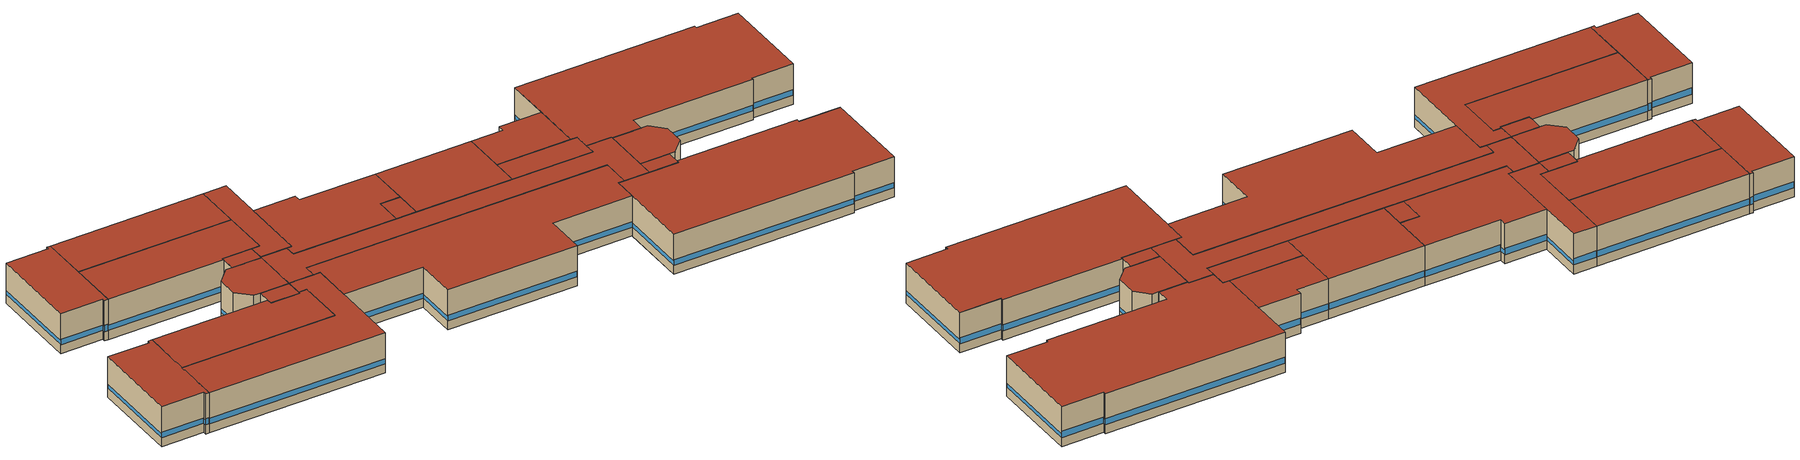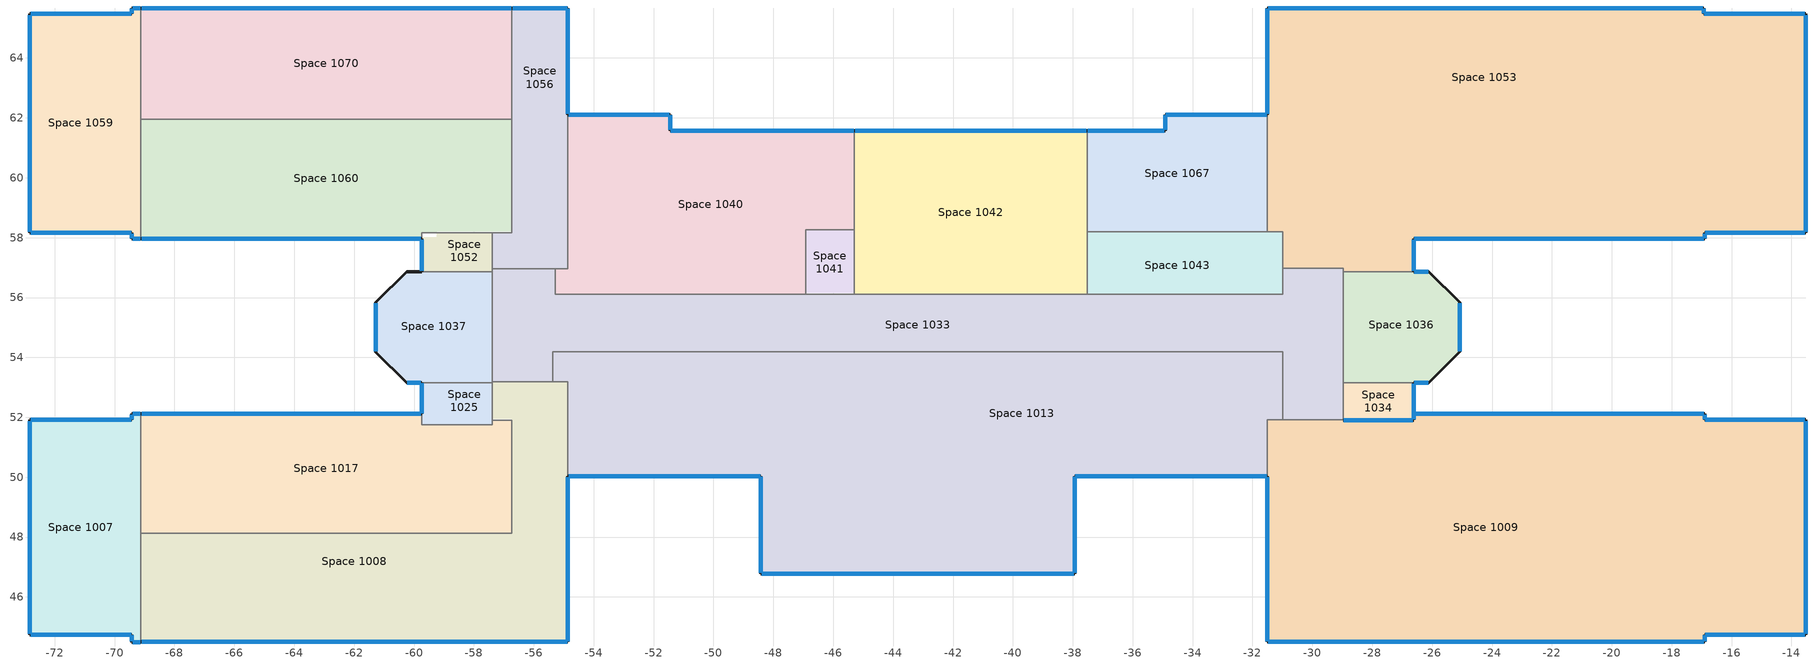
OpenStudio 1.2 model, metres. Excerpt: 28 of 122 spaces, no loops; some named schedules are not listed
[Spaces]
Space 1007
 floor ground: -69.12,52.11 -69.12,48.47 -69.43,48.47 -69.43,52.11 z10.06; -69.43,51.91 -69.43,44.74 -72.83,44.74 -72.83,51.91 z10.06; -69.12,48.47 -69.12,44.54 -69.43,44.54 -69.43,48.47 z10.06
 wall outside: -69.12,52.11 -69.43,52.11 -69.43,51.91 -72.83,51.91 -72.83,44.74 -69.43,44.74 -69.43,44.5 -69.12,44.5 z10.06:13.41
 wall to Space 1008: -69.12,44.5 -69.12,48.13 z10.06:13.41
 wall to Space 1017: -69.12,48.13 -69.12,52.11 z10.06:13.41
 window: -69.45,51.91 -72.8,51.91 z10.82:11.33; -69.15,52.11 -69.4,52.11 z10.82:11.42; -69.4,44.5 -69.15,44.5 z10.82:11.34; -72.8,44.74 -69.45,44.74 z10.82:11.26; -72.83,51.87 -72.83,44.78 z10.82:11.12; -69.43,44.72 -69.43,44.52 z10.82:11.2; -69.43,52.08 -69.43,51.93 z10.82:11.22
 roof outside: -69.12,44.5 -69.12,52.11 -69.43,52.11 -69.43,51.91 -72.83,51.91 -72.83,44.74 -69.43,44.74 -69.43,44.5 z13.41
Space 1008
 floor ground: -54.87,44.54 -54.87,44.5 -69.12,44.5 -69.12,44.54 z10.06; -54.87,53.19 -54.87,49.85 -55.53,49.85 -55.53,53.19 z10.06; -55.53,53.19 -55.53,53.05 -57.39,53.05 -57.39,53.19 z10.06; -54.87,49.85 -54.87,44.54 -69.12,44.54 -69.12,48.13 -56.73,48.13 -56.73,49.85 z10.06; -55.53,53.05 -55.53,49.85 -56.73,49.85 -56.73,51.95 -57.39,51.95 -57.39,53.05 z10.06
 wall outside: -69.12,44.5 -54.87,44.5 -54.87,50.03 z10.06:13.41
 wall to Space 1017: -57.39,51.9 -56.73,51.9 -56.73,48.13 -69.12,48.13 z10.06:13.41
 wall to Space 1025: -57.39,53.16 -57.39,51.9 z10.06:13.41
 wall to Space 1037: -57.39,53.19 -57.39,53.16 z10.06:13.41
 wall to Space 1033: -55.38,53.19 -57.39,53.19 z10.06:13.41
 wall to Space 1013: -54.87,50.03 -54.87,53.19 -55.38,53.19 z10.06:13.41
 window: -69.1,44.5 -54.89,44.5 z10.82:11.26; -54.87,44.52 -54.87,50.01 z10.82:11.12
 roof outside: -54.87,44.5 -54.87,53.19 -57.39,53.19 -57.39,51.9 -56.73,51.9 -56.73,48.13 -69.12,48.13 -69.12,44.5 z13.41
Space 1009
 floor ground: -31.5,51.92 -30.99,51.91 -30.99,50.08 -31.5,50.08 z10.06; -16.93,52.11 -16.93,44.54 -31.5,44.54 -31.5,50.08 -30.99,50.08 -30.99,51.8 -26.62,51.8 -26.62,51.9 -26.62,51.92 -26.62,52.11 z10.06; -16.9,52.11 -16.9,51.91 -13.53,51.91 -13.53,44.74 -16.9,44.74 -16.9,44.65 -16.93,44.65 -16.93,52.11 z10.06; -30.99,51.91 -28.97,51.91 -28.97,51.9 -26.62,51.9 -26.62,51.8 -30.99,51.8 z10.06; -16.9,44.65 -16.9,44.5 -31.5,44.5 -31.5,44.54 -16.93,44.54 -16.93,44.65 z10.06
 wall outside: -31.5,50.03 -31.5,44.5 -16.9,44.5 -16.9,44.74 -13.53,44.74 -13.53,51.91 / -16.9,51.92 -16.9,52.11 -26.62,52.11 -26.62,51.92 z10.06:13.41; -26.62,51.9,13.41 -26.62,51.9,10.06 -28.97,51.9,10.06 -28.97,51.9,11.74 -27.79,51.9,13.41
 wall to Space 1013: -31.5,51.92 -31.5,50.03 z10.06:13.41
 wall to Space 1031: -30.99,51.91 -31.5,51.92 z10.06:13.41
 wall to Space 1030: -28.97,51.91 -30.99,51.91 z10.06:13.41
 wall to Space 1029: -13.53,51.91 -16.9,51.91 z10.06:13.41
 wall to Space 1027: -27.79,51.9,13.41 -28.97,51.9,11.74 -28.97,51.9,13.41
 window: -26.64,51.9 -28.95,51.9 z10.82:11.33; -16.92,52.11 -26.59,52.11 z10.82:11.32; -16.87,44.74 -13.55,44.74 / -31.47,44.5 -16.92,44.5 z10.82:11.26; -31.5,50.01 -31.5,44.52 / -13.53,44.78 -13.53,51.87 z10.82:11.12; -26.62,52.08 -26.62,51.94 / -16.9,51.94 -16.9,52.08 z10.82:11.23; -16.9,44.52 -16.9,44.72 z10.82:11.2
 roof outside: -16.9,44.5 -16.9,44.74 -13.53,44.74 -13.53,51.91 -16.9,51.91 -16.9,52.11 -26.62,52.11 -26.62,51.92 -26.62,51.9 -28.97,51.9 -28.97,51.91 -30.99,51.91 -31.5,51.92 -31.5,44.5 z13.41
Space 1013
 floor ground: -31.5,50.08 -31.5,50.03 -37.94,50.03 -37.94,50.08 z10.06; -37.94,50.08 -37.94,46.83 -48.42,46.83 -48.42,50.08 z10.06; -37.94,46.83 -37.94,46.78 -48.42,46.78 -48.42,46.83 z10.06; -30.99,54.19 -30.99,51.92 -31.5,51.92 -31.5,50.08 -47.9,50.08 -47.9,54.19 z10.06; -47.9,54.19 -47.9,50.08 -54.87,50.08 -54.87,53.19 -55.38,53.19 -55.38,54.19 z10.06; -48.42,50.08 -48.42,50.03 -54.87,50.03 -54.87,50.08 z10.06
 wall outside: -54.87,50.03 -48.42,50.03 -48.42,46.78 -37.94,46.78 -37.94,50.03 -31.5,50.03 z10.06:13.41
 wall to Space 1033: -30.99,51.92 -30.99,54.19 -55.38,54.19 -55.38,53.19 z10.06:13.41
 wall to Space 1032: -31.5,51.92 -30.99,51.92 z10.06:13.41
 window: -48.39,46.78 -37.96,46.78 / -37.91,50.03 -31.52,50.03 / -54.84,50.03 -48.44,50.03 z10.82:11.26; -48.42,50.01 -48.42,46.81 / -37.94,46.81 -37.94,50.01 z10.82:11.12
 roof outside: -37.94,46.78 -37.94,50.03 -31.5,50.03 -31.5,51.92 -30.99,51.92 -30.99,54.19 -55.38,54.19 -55.38,53.19 -54.87,53.19 -54.87,50.03 -48.42,50.03 -48.42,46.78 z13.41
Space 1017
 floor ground: -56.73,48.47 -56.73,48.13 -69.12,48.13 -69.12,48.47 z10.06; -59.75,52.11 -59.75,51.75 -57.39,51.75 -57.39,51.9 -56.73,51.9 -56.73,48.47 -69.12,48.47 -69.12,52.11 z10.06
 wall outside: -59.75,52.11 -69.12,52.11 z10.06:13.41
 wall to Space 1024: -59.75,51.75 -59.75,52.11 z10.06:13.41
 wall to Space 1025: -57.39,51.9 -57.39,51.75 -59.74,51.75 z10.06:13.41
 window: -59.77,52.11 -69.1,52.11 z10.82:11.32
 roof outside: -56.73,48.13 -56.73,51.9 -57.39,51.9 -57.39,51.75 -59.75,51.75 -59.75,52.11 -69.12,52.11 -69.12,48.13 z13.41
Space 1024
 wall to Space 1025: -59.74,51.75 -59.74,52.11 z10.06:13.41
Space 1025
 floor ground: -59.74,53.16 -57.4,53.16 -57.4,51.95 -59.24,51.95 -59.24,52.15 -59.74,52.15 z10.06; -59.75,52.15 -59.24,52.15 -59.24,51.95 -57.39,51.95 -57.39,51.75 -59.74,51.75 -59.74,52.11 -59.75,52.11 z10.06
 wall outside: -59.75,53.16 -59.75,52.11 z10.06:13.41
 wall to Space 1037: -57.39,53.16 -59.75,53.16 z10.06:13.41
 window: -59.75,53.13 -59.75,52.13 z10.82:11.14
 roof outside: -57.39,51.75 -57.39,53.16 -59.75,53.16 -59.75,52.11 -59.74,52.11 -59.74,51.75 z13.41
Space 1027
 wall to Space 1028: -26.62,51.9 -28.97,51.91 z10.06:13.41
Space 1028
 wall to Space 1034: -26.62,51.92 -28.97,51.92 z10.06:13.41
Space 1029
 wall outside: -13.53,51.92 -16.9,51.92 z10.06:13.41
 window: -13.55,51.92 -16.87,51.92 z10.82:11.33
Space 1030
 wall to Space 1033: -28.97,51.92 -30.99,51.92 z10.06:13.41
Space 1031
 wall to Space 1032: -30.99,51.91 -31.5,51.92 z10.06:13.41
Space 1032
Space 1033
 floor ground: -54.87,56.96 -55.28,56.95 -55.28,56.15 -55.53,56.15 -55.53,56.96 z10.06; -28.97,53.32 -28.97,51.92 -30.99,51.92 -30.99,53.32 z10.06; -47.9,54.24 -47.9,54.19 -55.38,54.19 -55.38,53.19 -55.53,53.19 -55.53,54.24 z10.06; -30.99,54.24 -30.99,54.19 -47.9,54.19 -47.9,54.24 z10.06; -28.97,56.98 -28.97,53.32 -30.99,53.32 -30.99,54.24 -55.53,54.24 -55.53,53.19 -57.39,53.19 -57.39,56.96 -55.53,56.96 -55.53,56.15 -55.28,56.15 -55.28,56.1 -30.99,56.1 -30.99,56.98 z10.06
 wall to Space 1043: -30.99,56.98 -30.99,56.1 -37.52,56.1 z10.06:13.41
 wall to Space 1053: -28.97,56.86 -28.97,56.98 -30.99,56.98 z10.06:13.41
 wall to Space 1036: -28.97,53.15 -28.97,56.86 z10.06:13.41
 wall to Space 1034: -28.97,51.92 -28.97,53.15 z10.06:13.41
 wall to Space 1037: -57.39,56.86 -57.39,53.19 z10.06:13.41
 wall to Space 1052: -57.39,56.96 -57.39,56.86 z10.06:13.41
 wall to Space 1056: -54.87,56.96 -57.39,56.96 z10.06:13.41
 wall to Space 1040: -46.91,56.1 -55.28,56.1 -55.28,56.95 -54.87,56.96 z10.06:13.41
 wall to Space 1041: -45.29,56.1 -46.91,56.1 z10.06:13.41
 wall to Space 1042: -37.52,56.1 -45.29,56.1 z10.06:13.41
 roof outside: -28.97,51.92 -28.97,56.98 -30.99,56.98 -30.99,56.1 -55.28,56.1 -55.28,56.95 -54.87,56.96 -57.39,56.96 -57.39,53.19 -55.38,53.19 -55.38,54.19 -30.99,54.19 -30.99,51.92 z13.41
Space 1034
 floor ground: -26.62,53.15 -26.62,51.92 -28.97,51.92 -28.97,53.15 z10.06
 wall outside: -26.62,51.92 -26.62,53.15 z10.06:13.41
 wall to Space 1036: -26.62,53.15 -28.97,53.15 z10.06:13.41
 window: -26.62,51.94 -26.62,53.13 z10.82:11.13
 roof outside: -26.62,51.92 -26.62,53.15 -28.97,53.15 -28.97,51.92 z13.41
Space 1036
 floor ground: -25.08,55.84 -25.08,54.18 -26.11,53.15 -26.62,53.15 -26.62,53.32 -26.11,53.32 -25.08,54.35 z10.06; -26.62,53.32 -26.62,53.15 -28.97,53.15 -28.97,53.32 z10.06; -26.11,56.86 -25.08,55.84 -25.08,54.35 -26.11,53.32 -28.97,53.32 -28.97,56.86 z10.06
 wall outside: -26.62,53.15 -26.11,53.15 -25.08,54.18 -25.08,55.84 -26.11,56.86 -26.62,56.86 z10.06:13.41
 wall to Space 1053: -26.62,56.86 -28.97,56.86 z10.06:13.41
 window: -26.14,56.86 -26.6,56.86 z10.82:11.38; -26.59,53.15 -26.13,53.15 z10.82:11.3; -25.08,54.21 -25.08,55.81 z10.82:11.13
 roof outside: -28.97,53.15 -26.11,53.15 -25.08,54.18 -25.08,55.84 -26.11,56.86 -28.97,56.86 z13.41
Space 1037
 floor ground: -57.39,56.86 -57.4,53.22 -60.25,53.22 -61.28,54.24 -61.28,55.84 -60.25,56.86 z10.06; -57.4,53.22 -57.4,53.16 -59.74,53.16 -59.74,53.22 z10.06
 wall outside: -59.74,56.86 -60.25,56.86 -61.28,55.84 -61.28,54.18 -60.25,53.16 -59.75,53.16 z10.06:13.41
 wall to Space 1052: -57.39,56.86 -59.74,56.86 z10.06:13.41
 window: -60.22,53.16 -59.77,53.16 z10.82:11.3; -61.28,55.81 -61.28,54.2 z10.82:11.13
 roof outside: -57.39,53.16 -57.39,56.86 -60.25,56.86 -61.28,55.84 -61.28,54.18 -60.25,53.16 z13.41
Space 1040
 floor ground: -51.45,62.11 -51.45,62.08 -54.87,62.08 -54.87,62.11 z10.06; -55.28,56.15 -46.91,56.15 -46.91,56.1 -55.28,56.1 z10.06; -52.96,58.56 -52.96,56.15 -55.28,56.15 -55.28,56.95 -54.87,56.96 -54.87,58.56 z10.06; -51.45,62.08 -51.45,61.57 -45.31,61.57 -45.31,58.26 -46.91,58.26 -46.91,56.15 -52.96,56.15 -52.96,58.56 -54.87,58.56 -54.87,62.08 z10.06
 wall outside: -45.29,61.57 -51.45,61.57 -51.45,62.11 -54.87,62.11 z10.06:13.41
 wall to Space 1056: -54.87,62.11 -54.87,56.96 z10.06:13.41
 wall to Space 1042: -45.29,58.26 -45.29,61.57 z10.06:13.41
 wall to Space 1041: -46.91,56.1 -46.91,58.26 -45.29,58.26 z10.06:13.41
 window: -51.48,62.11 -54.84,62.11 / -45.32,61.57 -51.43,61.57 z10.82:11.33; -51.45,61.6 -51.45,62.08 z10.82:11.15
 roof outside: -46.91,56.1 -46.91,58.26 -45.29,58.26 -45.29,61.57 -51.45,61.57 -51.45,62.11 -54.87,62.11 -54.87,56.96 -55.28,56.95 -55.28,56.1 z13.41
Space 1041
 floor ground: -45.31,58.26 -45.31,58.19 -46.91,58.19 -46.91,58.26 z10.06; -45.31,58.19 -45.31,56.15 -46.91,56.15 -46.91,58.19 z10.06
 wall to Space 1042: -45.29,56.1 -45.29,58.26 z10.06:13.41
 roof outside: -45.29,56.1 -45.29,58.26 -46.91,58.26 -46.91,56.1 z13.41
Space 1042
 floor ground: -37.52,61.57 -37.52,56.1 -45.29,56.1 -45.29,61.57 z10.06; -37.53,61.57 -37.53,56.15 -45.29,56.15 -45.29,61.57 z10.06; -37.52,56.15 -37.52,56.1 -45.29,56.1 -45.29,56.15 z10.06
 wall outside: -37.52,61.57 -45.29,61.57 z10.06:13.41
 wall to Space 1067: -37.52,58.2 -37.52,61.57 z10.06:13.41
 wall to Space 1043: -37.52,56.1 -37.52,58.2 z10.06:13.41
 window: -37.55,61.57 -45.27,61.57 z10.82:11.32
 roof outside: -37.52,56.1 -37.52,61.57 -45.29,61.57 -45.29,56.1 z13.41
Space 1043
 floor ground: -31.5,58.2 -31.5,58.01 -37.52,58.01 -37.52,58.2 z10.06; -31.5,58.01 -31.5,56.15 -37.52,56.15 -37.52,58.01 z10.06; -30.99,58.2 -30.99,57.04 -30.99,56.15 -31.5,56.15 -31.5,58.2 z10.06; -30.99,56.1 -37.52,56.1 -37.52,56.15 -30.99,56.15 -30.99,57.04 z10.06
 wall to Space 1053: -30.99,56.98 -30.99,58.2 -31.5,58.2 z10.06:13.41
 wall to Space 1067: -31.5,58.2 -37.52,58.2 z10.06:13.41
 roof outside: -30.99,56.1 -30.99,58.2 -37.52,58.2 -37.52,56.1 z13.41
Space 1052
 floor ground: -57.39,58.17 -57.39,56.96 -59.74,56.96 -59.74,58 -59.24,58 -59.24,58.17 z10.06; -57.39,56.96 -57.39,56.86 -59.74,56.86 -59.74,56.96 z10.06
 wall outside: -59.74,57.96 -59.74,56.86 z10.06:13.41
 wall to Space 1060: -57.39,58.17 -59.74,58.17 -59.74,57.96 z10.06:13.41
 wall to Space 1056: -57.39,56.96 -57.39,58.17 z10.06:13.41
 window: -59.74,57.93 -59.74,56.89 z10.82:11.13
 roof outside: -57.39,56.86 -57.39,58.17 -59.74,58.17 -59.74,56.86 z13.41
Space 1053
 floor ground: -16.93,65.67 -16.93,65.47 -13.53,65.47 -13.53,58.2 -16.63,58.2 -16.63,58.16 -16.9,58.16 -16.9,58 -17.01,58 -17.01,65.67 z10.06; -17.01,61.83 -17.01,58 -26.62,58 -26.62,58.36 -29.48,58.36 -29.48,61.83 z10.06; -29.48,61.03 -29.48,58.36 -26.62,58.36 -26.62,56.93 -28.97,56.93 -28.97,56.98 -28.97,57.04 -30.99,57.04 -30.99,58.2 -31.5,58.2 -31.5,61.03 z10.06; -26.62,56.93 -26.62,56.86 -28.97,56.86 -28.97,56.93 z10.06; -16.9,58 -16.9,57.96 -26.62,57.96 -26.62,58 z10.06; -28.97,57.04 -28.97,56.98 -30.99,56.98 -30.99,57.04 z10.06; -13.53,58.2 -13.53,58.16 -16.63,58.16 -16.63,58.2 z10.06; -17.01,65.67 -17.01,61.83 -29.48,61.83 -29.48,61.03 -31.5,61.03 -31.5,65.67 z10.06
 wall outside: -26.62,56.86 -26.62,57.96 -16.9,57.96 -16.9,58.16 -13.53,58.16 -13.53,65.47 -16.93,65.47 -16.93,65.67 -31.5,65.67 -31.5,62.11 z10.06:13.41
 wall to Space 1067: -31.5,62.11 -31.5,58.2 z10.06:13.41
 window: -13.55,65.47 -16.9,65.47 z10.82:11.33; -16.96,65.67 -31.47,65.67 z10.82:11.32; -16.87,58.16 -13.55,58.16 / -26.6,57.96 -16.92,57.96 z10.82:11.26; -31.5,65.64 -31.5,62.13 / -13.53,58.19 -13.53,65.43 z10.82:11.12; -16.93,65.49 -16.93,65.64 / -16.9,57.99 -16.9,58.13 z10.82:11.22; -26.62,56.89 -26.62,57.93 z10.82:11.13
 roof outside: -26.62,56.86 -26.62,57.96 -16.9,57.96 -16.9,58.16 -13.53,58.16 -13.53,65.47 -16.93,65.47 -16.93,65.67 -31.5,65.67 -31.5,58.2 -30.99,58.2 -30.99,56.98 -28.97,56.98 -28.97,56.86 z13.41
Space 1056
 floor ground: -54.87,61.01 -54.87,57.26 -57.39,57.26 -57.39,58.17 -56.73,58.17 -56.73,61.01 z10.06; -55.53,57.26 -55.53,56.96 -57.39,56.96 -57.39,57.26 z10.06; -54.87,65.67 -54.87,61.01 -56.73,61.01 -56.73,65.67 z10.06; -54.87,57.26 -54.87,56.96 -55.53,56.96 -55.53,57.26 z10.06
 wall outside: -54.87,62.11 -54.87,65.67 -56.73,65.67 z10.06:13.41
 wall to Space 1060: -56.73,61.95 -56.73,58.17 -57.39,58.17 z10.06:13.41
 wall to Space 1070: -56.73,65.67 -56.73,61.95 z10.06:13.41
 window: -54.89,65.67 -56.71,65.67 z10.82:11.34; -54.87,62.13 -54.87,65.64 z10.82:11.12
 roof outside: -54.87,56.96 -54.87,65.67 -56.73,65.67 -56.73,58.17 -57.39,58.17 -57.39,56.96 z13.41
Space 1059
 floor ground: -72.83,58.2 -69.43,58.2 -69.43,58.16 -72.83,58.16 z10.06; -69.43,65.47 -69.43,58.2 -72.83,58.2 -72.83,65.47 z10.06; -69.12,61.98 -69.12,58 -69.43,58 -69.43,61.98 z10.06; -69.12,65.67 -69.12,61.98 -69.43,61.98 -69.43,65.67 z10.06
 wall outside: -69.12,65.67 -69.43,65.67 -69.43,65.47 -72.83,65.47 -72.83,58.16 -69.43,58.16 -69.43,57.96 -69.12,57.96 z10.06:13.41
 wall to Space 1070: -69.12,61.95 -69.12,65.67 z10.06:13.41
 wall to Space 1060: -69.12,57.96 -69.12,61.95 z10.06:13.41
 window: -69.45,65.47 -72.8,65.47 z10.82:11.33; -69.15,65.67 -69.4,65.67 z10.82:11.42; -72.8,58.16 -69.45,58.16 z10.82:11.26; -69.4,57.96 -69.15,57.96 z10.82:11.34; -69.43,58.13 -69.43,57.99 / -69.43,65.64 -69.43,65.49 z10.82:11.22; -72.83,65.43 -72.83,58.2 z10.82:11.12
 roof outside: -69.12,57.96 -69.12,65.67 -69.43,65.67 -69.43,65.47 -72.83,65.47 -72.83,58.16 -69.43,58.16 -69.43,57.96 z13.41
Space 1060
 floor ground: -59.74,58 -59.74,57.96 -69.12,57.96 -69.12,58 z10.06; -56.73,61.95 -56.73,58.21 -59.24,58.21 -59.24,58.17 -59.74,58.17 -59.74,58 -69.12,58 -69.12,61.95 z10.06
 wall outside: -69.12,57.96 -59.74,57.96 z10.06:13.41
 wall to Space 1070: -56.73,61.95 -69.12,61.95 z10.06:13.41
 window: -69.1,57.96 -59.77,57.96 z10.82:11.26
 roof outside: -59.74,57.96 -59.74,58.17 -56.73,58.17 -56.73,61.95 -69.12,61.95 -69.12,57.96 z13.41
Space 1067
 floor ground: -31.5,62.08 -31.5,58.2 -37.52,58.2 -37.52,61.57 -34.91,61.57 -34.91,62.08 z10.06; -31.5,62.11 -31.5,62.08 -34.91,62.08 -34.91,62.11 z10.06
 wall outside: -31.5,62.11 -34.91,62.11 -34.91,61.57 -37.52,61.57 z10.06:13.41
 window: -34.94,61.57 -37.5,61.57 / -31.52,62.11 -34.89,62.11 z10.82:11.33; -34.91,62.08 -34.91,61.6 z10.82:11.15
 roof outside: -31.5,58.2 -31.5,62.11 -34.91,62.11 -34.91,61.57 -37.52,61.57 -37.52,58.2 z13.41
Space 1070
 floor ground: -56.73,65.67 -56.73,61.98 -69.12,61.98 -69.12,65.67 z10.06; -56.73,61.98 -56.73,61.95 -69.12,61.95 -69.12,61.98 z10.06
 wall outside: -56.73,65.67 -69.12,65.67 z10.06:13.41
 window: -56.76,65.67 -69.1,65.67 z10.82:11.32
 roof outside: -56.73,61.95 -56.73,65.67 -69.12,65.67 -69.12,61.95 z13.41
[Site]
Site 1: Latitude {deg}=44.12; Longitude {deg}=-77.53; Time Zone {hr}=-5; Elevation {m}=86
[SizingPeriod:DesignDay] Barometric Pressure {Pa}=100296; Sky Clearness=0; Rain Indicator=0; Snow Indicator=0; Day of Month=21; Daylight Saving Time Indicator=0; Dry-Bulb Temperature Range Modifier Type=DefaultMultipliers
Name | Maximum Dry-Bulb Temperature {C} | Daily Dry-Bulb Temperature Range {deltaC} | Humidity Indicating Conditions at Maximum Dry-Bulb {BasedOnField A3} | Wind Speed {m/s} | Wind Direction {deg} | Month | Day Type | Humidity Indicating Type | Solar Model Indicator | ASHRAE Taub | ASHRAE Taud
Trenton Ann Clg .4% Condns DB=>MWB | 29.2 | 9.9 | 22.1 | 5.1 | 220 | 7 | SummerDesignDay | Wetbulb | ASHRAETau | 0.459 | 2.014
Trenton Ann Clg .4% Condns WB=>MDB | 27.5 | 9.9 | 23.5 | 5.1 | 220 | 7 | SummerDesignDay | Wetbulb | ASHRAETau | 0.459 | 2.014
Trenton Ann Hum_n 99.6% Condns DP=>MCDB | -21 | 0 | -27.1 | 2.9 | 50 | 1 | WinterDesignDay | Dewpoint | ASHRAEClearSky
Trenton Ann Clg .4% Condns DP=>MDB | 26 | 9.9 | 22.2 | 5.1 | 220 | 7 | SummerDesignDay | Dewpoint | ASHRAETau | 0.459 | 2.014
[Building]
Secondary School: North Axis {deg}=-0; Space Type=NECB-Classroom/lecture/training; Default Construction Set=vintage 2 Set; Default Schedule Set=NECB-D
[Construction]
000_ExtSlabCarpet_4in_ClimateZone 1-8: MAT-CC05 4 HW CONCRETE, CP02 CARPET PAD
000_Exterior Door: 000_F08 Metal surface, 000_I01 25mm insulation board
000_Exterior Window: 000_Clear 3mm, 000_Air 13mm, 000_Clear 3mm
000_Interior Ceiling: 000_M11 100mm lightweight concrete, 000_F05 Ceiling air space resistance, 000_F16 Acoustic tile
000_Interior Door; 000_Interior Partition: 000_G05 25mm wood
000_Interior Floor: 000_F16 Acoustic tile, 000_F05 Ceiling air space resistance, 000_M11 100mm lightweight concrete
000_Interior Wall: 000_G01a 19mm gypsum board, 000_F04 Wall air space resistance, 000_G01a 19mm gypsum board
000_Interior Window: 000_Clear 3mm
MNECB Ref Underground Floor 6.136: MNECB Ref Polystyrene 25mm, MNECB Ref concrete 100mm
MNECB Ref Underground Wall 9.659: MNECB Ref Polystyrene 44mm, MNECB Ref concrete 100mm
Vintage 4 Ref Deck Roof RSI 0.7: MNECB Ref Gravel 50mm, MNECB Built-up Roof 9.5mm, MNECB Ref Metal, 000 G05 25mm wood
Vintage 2 Ref Deck Roof RSI 1.76: MNECB Ref Gravel 50mm, MNECB Built-up Roof 9.5mm, MNECB Ref Polystyrene 46mm, 000_F08 Metal surface, 000 G05 25mm wood 1
Vintage 4 Concrete Wall RSI 0.88: MNECB Ref Brick 100mm, MNECB Ref Airspace 25mm, 000 G05 25mm wood, Mass NonRes Wall Insulation-0.93, 000_G01a 19mm gypsum board
Vintage 2 Concrete Wall RSI 2.11: MNECB Ref Brick 100mm, MNECB Ref Airspace 25mm, 000 G05 25mm wood, Mass NonRes Wall Insulation-2.20, 000_G01a 19mm gypsum board
Vintage 4 U=4.0: Vintage 4 Window
Vintage 2 U=3.2: Vintage 2 Window
[DefaultConstructionSet] Interior Partition Construction=000_Interior Partition
Name | Default Exterior Surface Constructions | Default Interior Surface Constructions | Default Ground Contact Surface Constructions | Default Exterior SubSurface Constructions | Default Interior SubSurface Constructions
vintage 4 Set | ASHRAE_90.1-2004_ClimateZone 5-6 (s_scho)_Exterior_DefSurfCons 2 | 000_Interior_DefSurfCons 8 | 000_Ground_DefSurfCons 8 | ASHRAE_90.1-2004_ClimateZone 5-6 (s_scho)_Exterior_DefSubCons 2 | 000_Interior_DefSubCons 8
vintage 2 Set | ASHRAE_90.1-2004_ClimateZone 5-6 (s_scho)_Exterior_DefSurfCons 4 | 000_Interior_DefSurfCons 10 | 000_Ground_DefSurfCons 10 | ASHRAE_90.1-2004_ClimateZone 5-6 (s_scho)_Exterior_DefSubCons 4 | 000_Interior_DefSubCons 10
[DefaultSubSurfaceConstructions] Tubular Daylight Dome Construction=000_Interior Window; Tubular Daylight Diffuser Construction=000_Interior Window
Name | Fixed Window Construction | Operable Window Construction | Door Construction | Glass Door Construction | Skylight Construction
ASHRAE_90.1-2004_ClimateZone 5-6 (s_scho)_Exterior_DefSubCons 2 | Vintage 4 U=4.0 | Vintage 4 U=4.0 | 000_Exterior Door | Vintage 4 U=4.0 | Vintage 4 U=4.0
000_Interior_DefSubCons 8; 000_Interior_DefSubCons 10 | 000_Interior Window | 000_Interior Window | 000_Interior Door | 000_Exterior Window | 000_Exterior Window
ASHRAE_90.1-2004_ClimateZone 5-6 (s_scho)_Exterior_DefSubCons 4 | Vintage 2 U=3.2 | Vintage 2 U=3.2 | 000_Exterior Door | Vintage 4 U=4.0 | Vintage 4 U=4.0
[DefaultSurfaceConstructions]
Name | Floor Construction | Wall Construction | Roof Ceiling Construction
ASHRAE_90.1-2004_ClimateZone 5-6 (s_scho)_Exterior_DefSurfCons 2 | 000_ExtSlabCarpet_4in_ClimateZone 1-8 | Vintage 4 Concrete Wall RSI 0.88 | Vintage 4 Ref Deck Roof RSI 0.7
000_Interior_DefSurfCons 8; 000_Interior_DefSurfCons 10 | 000_Interior Floor | 000_Interior Wall | 000_Interior Ceiling
000_Ground_DefSurfCons 8; 000_Ground_DefSurfCons 10 | MNECB Ref Underground Floor 6.136 | MNECB Ref Underground Wall 9.659 | 000_ExtSlabCarpet_4in_ClimateZone 1-8
ASHRAE_90.1-2004_ClimateZone 5-6 (s_scho)_Exterior_DefSurfCons 4 | 000_ExtSlabCarpet_4in_ClimateZone 1-8 | Vintage 2 Concrete Wall RSI 2.11 | Vintage 2 Ref Deck Roof RSI 1.76
[Material]
Name | Roughness | Thickness | Conductivity | Density | Specific Heat | Thermal Absorptance | Solar Absorptance | Visible Absorptance
000_F08 Metal surface | Smooth | 0.0008 | 45.28 | 7824 | 500
000_F16 Acoustic tile | MediumSmooth | 0.0191 | 0.06 | 368 | 590
000_G01a 19mm gypsum board | MediumSmooth | 0.019 | 0.16 | 800 | 1090
000_G05 25mm wood; 000 G05 25mm wood; 000 G05 25mm wood 1 | MediumSmooth | 0.0254 | 0.15 | 608 | 1630
000_I01 25mm insulation board | MediumRough | 0.0254 | 0.03 | 43 | 1210
000_M11 100mm lightweight concrete | MediumRough | 0.1016 | 0.53 | 1280 | 840
MAT-CC05 4 HW CONCRETE | Rough | 0.1016 | 1.311 | 2240 | 836.8 | 0.9 | 0.7 | 0.7
Mass NonRes Wall Insulation-0.93 | MediumRough | 0.0248085 | 0.049 | 265 | 836.8 | 0.9 | 0.7 | 0.7
Mass NonRes Wall Insulation-2.20 | MediumRough | 0.087261 | 0.049 | 265 | 836.8 | 0.9 | 0.7 | 0.7
MNECB Built-up Roof 9.5mm | VeryRough | 0.0095 | 0.1634 | 1121.29 | 1465.048 | 0.9 | 0.7 | 0.7
MNECB Ref Gravel 50mm | VeryRough | 0.0508 | 1.80282 | 1601.794 | 837.17 | 0.9 | 0.7 | 0.7
MNECB Ref Polystyrene 25mm | MediumRough | 0.02487 | 0.02885 | 28.832 | 1213.897
MNECB Ref Polystyrene 44mm | MediumRough | 0.04398 | 0.02885 | 28.832 | 1213.897
MNECB Ref Polystyrene 46mm | MediumRough | 0.0462359 | 0.02885 | 28.832 | 1213.897
MNECB Ref concrete 100mm | MediumRough | 0.1016 | 1.80282 | 2242.512 | 837.17
MNECB Ref Metal | Smooth | 0.0015 | 62.7066 | 7832.773 | 502.302 | 0.9 | 0.2 | 0.2
MNECB Ref Brick 100mm | MediumRough | 0.1016 | 1.311 | 2082.332 | 795.312
[Material:AirGap]
Name | Thermal Resistance
000_F04 Wall air space resistance | 0.15
000_F05 Ceiling air space resistance | 0.18
MNECB Ref Airspace 25mm | 0.1717
[Material:NoMass]
CP02 CARPET PAD: Roughness=VeryRough; Thermal Resistance=0.2165; Thermal Absorptance=0.9; Solar Absorptance=0.7; Visible Absorptance=0.8
[WindowMaterial:Gas]
000_Air 13mm: Gas Type=Air; Thickness=0.0127
[WindowMaterial:Glazing]
000_Clear 3mm: Optical Data Type=SpectralAverage; Thickness=0.003; Solar Transmittance at Normal Incidence=0.837; Front Side Solar Reflectance at Normal Incidence=0.075; Back Side Solar Reflectance at Normal Incidence=0.075; Visible Transmittance at Normal Incidence=0.898; Front Side Visible Reflectance at Normal Incidence=0.081; Back Side Visible Reflectance at Normal Incidence=0.081; Infrared Transmittance at Normal Incidence=0; Front Side Infrared Hemispherical Emissivity=0.84; Back Side Infrared Hemispherical Emissivity=0.84; Conductivity=0.9
[WindowMaterial:SimpleGlazingSystem] Solar Heat Gain Coefficient=0.5; Visible Transmittance=0.21
Name | U-Factor {W/m2-K}
Vintage 4 Window | 4
Vintage 2 Window | 3.2
[DefaultScheduleSet] People Activity Level Schedule=SecondarySchool_Activity
Name | Hours of Operation Schedule | Number of People Schedule | Lighting Schedule | Electric Equipment Schedule | Hot Water Equipment Schedule | Other Equipment Schedule
NECB-D | NECB-D-Fan | NECB-D-Occ | NECB-D-Ltg | NECB-D-Equ | NECB-D-HW | NECB-D-Proc
NECB-A | NECB-A-Fan | NECB-A-Occ | NECB-A-Ltg | NECB-A-Equ | NECB-A-HW | NECB-A-Proc
[DesignSpecification:OutdoorAir]
Name | Outdoor Air Flow per Person {m3/s-person} | Outdoor Air Flow per Floor Area {m3/s-m2}
NECB-Classroom/lecture/training-D-oa | 0 | 0.00278292
NECB-Electrical/Mechanical-*-oa; NECB-Corr. < 2.4m wide-*-oa; NECB-Stairway-*-oa; NECB-Washroom-*-oa |  | 0.000304977
NECB-Office - enclosed-A-oa |  | 0.000432051
[ElectricEquipment]
Name | Electric Equipment Definition | Space or SpaceType
NECB-Classroom/lecture/training-sched-D-elec | NECB-Classroom/lecture/training-sched-D-elec_def | NECB-Classroom/lecture/training
NECB-Electrical/Mechanical-sched-*-elec | NECB-Electrical/Mechanical-sched-*-elec_def | NECB-Electrical/Mechanical
NECB-Corr. < 2.4m wide-sched-*-elec | NECB-Corr. < 2.4m wide-sched-*-elec_def | NECB-Corr. < 2.4m wide
NECB-Stairway-sched-*-elec | NECB-Stairway-sched-*-elec_def | NECB-Stairway
NECB-Washroom-sched-*-elec | NECB-Washroom-sched-*-elec_def | NECB-Washroom
NECB-Office - enclosed-sched-A-elec | NECB-Office - enclosed-sched-A-elec_def | NECB-Office - enclosed
[ElectricEquipment:Definition] Design Level Calculation Method=Watts/Area
Name | Watts per Space Floor Area {W/m2}
NECB-Classroom/lecture/training-sched-D-elec_def | 5
NECB-Electrical/Mechanical-sched-*-elec_def; NECB-Washroom-sched-*-elec_def | 1
NECB-Corr. < 2.4m wide-sched-*-elec_def; NECB-Stairway-sched-*-elec_def | 0
NECB-Office - enclosed-sched-A-elec_def | 7.5
[Lights]
Name | Lights Definition | Space or SpaceType
NECB-Classroom/lecture/training-sched-D-lights | NECB-Classroom/lecture/training-sched-D-lights_def | NECB-Classroom/lecture/training
NECB-Electrical/Mechanical-sched-*-lights | NECB-Electrical/Mechanical-sched-*-lights_def | NECB-Electrical/Mechanical
NECB-Corr. < 2.4m wide-sched-*-lights | NECB-Corr. < 2.4m wide-sched-*-lights_def | NECB-Corr. < 2.4m wide
NECB-Stairway-sched-*-lights | NECB-Stairway-sched-*-lights_def | NECB-Stairway
NECB-Washroom-sched-*-lights | NECB-Washroom-sched-*-lights_def | NECB-Washroom
NECB-Office - enclosed-sched-A-lights | NECB-Office - enclosed-sched-A-lights_def | NECB-Office - enclosed
[Lights:Definition] Design Level Calculation Method=Watts/Area
Name | Watts per Space Floor Area {W/m2}
NECB-Classroom/lecture/training-sched-D-lights_def; NECB-Electrical/Mechanical-sched-*-lights_def | 13.3
NECB-Corr. < 2.4m wide-sched-*-lights_def | 8.4
NECB-Stairway-sched-*-lights_def | 7.4
NECB-Washroom-sched-*-lights_def | 10.5
NECB-Office - enclosed-sched-A-lights_def | 11.9
[People]
Name | People Definition | Space or SpaceType
NECB-Classroom/lecture/training-sched-D-people | NECB-Classroom/lecture/training-sched-D-people_def | NECB-Classroom/lecture/training
NECB-Electrical/Mechanical-sched-*-people | NECB-Electrical/Mechanical-sched-*-people_def | NECB-Electrical/Mechanical
NECB-Corr. < 2.4m wide-sched-*-people | NECB-Corr. < 2.4m wide-sched-*-people_def | NECB-Corr. < 2.4m wide
NECB-Stairway-sched-*-people | NECB-Stairway-sched-*-people_def | NECB-Stairway
NECB-Washroom-sched-*-people | NECB-Washroom-sched-*-people_def | NECB-Washroom
NECB-Office - enclosed-sched-A-people | NECB-Office - enclosed-sched-A-people_def | NECB-Office - enclosed
[People:Definition] Number of People Calculation Method=Area/Person; Fraction Radiant=0.3
Name | Space Floor Area per Person {m2/person}
NECB-Classroom/lecture/training-sched-D-people_def | 7.5
NECB-Electrical/Mechanical-sched-*-people_def | 200
NECB-Corr. < 2.4m wide-sched-*-people_def; NECB-Stairway-sched-*-people_def | 100
NECB-Washroom-sched-*-people_def | 30
NECB-Office - enclosed-sched-A-people_def | 20
[SpaceInfiltration:DesignFlowRate] Schedule=Always_On; Design Flow Rate {m3/s}=0; Flow per Exterior Surface Area {m3/s-m2}=0.00035
Name | Space or SpaceType | Design Flow Rate Calculation Method
Space Infiltration Design Flow Rate 1 | NECB-Classroom/lecture/training | Flow/ExteriorWallArea
Space Infiltration Design Flow Rate 3 | NECB-Corr. < 2.4m wide | Flow/ExteriorWallArea
Space Infiltration Design Flow Rate 4 | NECB-Electrical/Mechanical | Flow/ExteriorWallArea
Space Infiltration Design Flow Rate 6 | NECB-Office - enclosed | Flow/ExteriorWallArea
Space Infiltration Design Flow Rate 7 | NECB-Stairway | Flow/Space
Space Infiltration Design Flow Rate 8 | NECB-Washroom | Flow/ExteriorWallArea
[SpaceType] Default Construction Set=vintage 2 Set
Name | Default Schedule Set | Design Specification Outdoor Air Object
NECB-Classroom/lecture/training | NECB-D | NECB-Classroom/lecture/training-D-oa
NECB-Electrical/Mechanical | NECB-D | NECB-Electrical/Mechanical-*-oa
NECB-Corr. < 2.4m wide | NECB-D | NECB-Corr. < 2.4m wide-*-oa
NECB-Stairway | NECB-D | NECB-Stairway-*-oa
NECB-Washroom | NECB-D | NECB-Washroom-*-oa
NECB-Office - enclosed | NECB-A | NECB-Office - enclosed-A-oa
[ThermostatSetpoint:DualSetpoint]
SecondarySchool_Thermostat: Heating Setpoint Temperature Schedule=NECB-D-Htg 1; Cooling Setpoint Temperature Schedule=NECB-D-Clg
[BuildingStory]
Building Story 4
[Space] Default Construction Set=vintage 4 Set; Building Story=Building Story 4
Name | Space Type | Thermal Zone
Space 1007 | NECB-Classroom/lecture/training | Third- Southwest Classroom Zone
Space 1008; Space 1017 | NECB-Office - enclosed | Third- Southwest Office Zone
Space 1009; Space 1029; Space 1030; Space 1031; Space 1032 | NECB-Classroom/lecture/training | Third- Southeast Zone
Space 1013 | NECB-Office - enclosed | Third- South Zone
Space 1024 | NECB-Classroom/lecture/training | Third- West Entrance Zone
Space 1025; Space 1052 | NECB-Electrical/Mechanical | Third- West Entrance Zone
Space 1027; Space 1028 | NECB-Classroom/lecture/training | Third- East Entrance Zone
Space 1033 | NECB-Corr. < 2.4m wide | Third- Core Interior Zone
Space 1034 | NECB-Electrical/Mechanical | Third- East Entrance Zone
Space 1036 | NECB-Stairway | Third- East Entrance Zone
Space 1037 | NECB-Stairway | Third- West Entrance Zone
Space 1040; Space 1067 | NECB-Washroom | Third- North Zone
Space 1041 | NECB-Electrical/Mechanical | Third- North Zone
Space 1042 | NECB-Office - enclosed | Third- North Zone
Space 1043 | NECB-Classroom/lecture/training | Third- Core Interior Zone
Space 1053 | NECB-Classroom/lecture/training | Third- Northeast Zone
Space 1056 | NECB-Corr. < 2.4m wide | Third- Northwest Office Zone
Space 1059 | NECB-Classroom/lecture/training | Third- Northwest Classroom Zone
Space 1060; Space 1070 | NECB-Office - enclosed | Third- Northwest Office Zone
[ThermalZone] Thermostat=SecondarySchool_Thermostat; Use Ideal Air Loads=No
Third- Northwest Classroom Zone; Third- Northwest Office Zone; Third- North Zone; Third- Northeast Zone; Third- Southeast Zone; Third- South Zone; Third- Southwest Office Zone; Third- Southwest Classroom Zone; Third- West Entrance Zone; Third- East Entrance Zone; Third- Core Interior Zone
[HotWaterEquipment]
Name | Hot Water Equipment Definition | Space or SpaceType
NECB-Classroom/lecture/training-sched-D-hw | NECB-Classroom/lecture/training-sched-D-hw_def | NECB-Classroom/lecture/training
NECB-Electrical/Mechanical-sched-*-hw | NECB-Electrical/Mechanical-sched-*-hw_def | NECB-Electrical/Mechanical
NECB-Corr. < 2.4m wide-sched-*-hw | NECB-Corr. < 2.4m wide-sched-*-hw_def | NECB-Corr. < 2.4m wide
NECB-Stairway-sched-*-hw | NECB-Stairway-sched-*-hw_def | NECB-Stairway
NECB-Washroom-sched-*-hw; Hot Water Equipment 2; Hot Water Equipment 3; Hot Water Equipment 7 | NECB-Washroom-sched-*-hw_def | NECB-Washroom
NECB-Office - enclosed-sched-A-hw | NECB-Office - enclosed-sched-A-hw_def | NECB-Office - enclosed
[HotWaterEquipment:Definition] Design Level Calculation Method=Watts/Area
Name | Watts per Space Floor Area {W/m2}
NECB-Classroom/lecture/training-sched-D-hw_def | 65
NECB-Electrical/Mechanical-sched-*-hw_def; NECB-Corr. < 2.4m wide-sched-*-hw_def; NECB-Stairway-sched-*-hw_def; NECB-Washroom-sched-*-hw_def | 0
NECB-Office - enclosed-sched-A-hw_def | 90
[Schedule:Ruleset]
Always_On: Default Day Schedule=Always_On Default Schedule; Summer Design Day Schedule=Always_On Summer Design Day; Winter Design Day Schedule=Always_On Winter Design Day
SecondarySchool_Activity: Default Day Schedule=SecondarySchool_Activity Default Schedule; Summer Design Day Schedule=SecondarySchool_Activity Summer Design Day; Winter Design Day Schedule=SecondarySchool_Activity Winter Design Day
NECB-D-Fan: Default Day Schedule=Schedule Day 28
NECB-D-Occ: Default Day Schedule=Schedule Day 25
NECB-D-Ltg: Default Day Schedule=Schedule Day 26
NECB-D-Equ: Default Day Schedule=Schedule Day 27
NECB-D-HW: Default Day Schedule=Schedule Day 32
NECB-D-Proc: Default Day Schedule=Schedule Day 29
NECB-A-Fan: Default Day Schedule=Schedule Day 4
NECB-A-Occ: Default Day Schedule=Schedule Day 1
NECB-A-Ltg: Default Day Schedule=Schedule Day 2
NECB-A-Equ: Default Day Schedule=Schedule Day 3
NECB-A-HW: Default Day Schedule=Schedule Day 8
NECB-A-Proc: Default Day Schedule=Schedule Day 5
NECB-D-Clg: Default Day Schedule=Schedule Day 30
NECB-D-Htg 1: Default Day Schedule=Schedule Day 33
[Schedule:Day]
Always_On Default Schedule; Schedule Day 28; Schedule Day 25; Schedule Day 26; Schedule Day 27; Schedule Day 32; Schedule Day 29; Schedule Day 4; Schedule Day 1; Schedule Day 2; Schedule Day 3; Schedule Day 8; Schedule Day 5; Schedule Day 33: 24, 0, 0
Always_On Rule 1 Day Schedule; Always_On Winter Design Day; Always_On Summer Design Day: 24, 0, 1
SecondarySchool_Activity Default Schedule: 7, 0, 71.4704, 24, 0, 71.4704
SecondarySchool_Activity Rule 1 Day Schedule: 7, 0, 75.21, 16, 0, 75.21, 24, 0, 75.21
SecondarySchool_Activity Winter Design Day; SecondarySchool_Activity Summer Design Day: 24, 0, 120
sunNECB-D-Fan 1; satNECB-D-Fan 1; sunNECB-D-Occ 1; satNECB-D-Occ 1; sunNECB-A-Fan 1; satNECB-A-Fan 1: 1, 0, 0, 2, 0, 0, 3, 0, 0, 4, 0, 0, 5, 0, 0, 6, 0, 0, 7, 0, 0, 8, 0, 0, 9, 0, 0, 10, 0, 0, 11, 0, 0, 12, 0, 0, 13, 0, 0, 14, 0, 0, 15, 0, 0, 16, 0, 0, 17, 0, 0, 18, 0, 0, 19, 0, 0, 20, 0, 0, 21, 0, 0, 22, 0, 0, 23, 0, 0, 24, 0, 0
wkdNECB-D-Fan 1: 1, 0, 0, 2, 0, 0, 3, 0, 0, 4, 0, 0, 5, 0, 0, 6, 0, 0, 7, 0, 0, 8, 0, 1, 9, 0, 1, 10, 0, 1, 11, 0, 1, 12, 0, 1, 13, 0, 1, 14, 0, 1, 15, 0, 1, 16, 0, 1, 17, 0, 1, 24, 0, 0.00368607
wkdNECB-D-Occ 1: 1, 0, 0, 2, 0, 0, 3, 0, 0, 4, 0, 0, 5, 0, 0, 6, 0, 0, 7, 0, 0, 8, 0, 0, 9, 0, 0.1, 10, 0, 0.9, 11, 0, 0.9, 12, 0, 0.9, 13, 0, 0.8, 14, 0, 0.8, 15, 0, 0.8, 16, 0, 0.8, 17, 0, 0.5, 18, 0, 0.2, 19, 0, 0.1, 20, 0, 0.3, 21, 0, 0.3, 22, 0, 0.3, 23, 0, 0.1, 24, 0, 0
sunNECB-D-Ltg 1; satNECB-D-Ltg 1; sunNECB-D-Equ 1; satNECB-D-Equ 1; sunNECB-D-HW 1; satNECB-D-HW 1; sunNECB-D-Proc 1; satNECB-D-Proc 1: 1, 0, 0.05, 2, 0, 0.05, 3, 0, 0.05, 4, 0, 0.05, 5, 0, 0.05, 6, 0, 0.05, 7, 0, 0.05, 8, 0, 0.05, 9, 0, 0.05, 10, 0, 0.05, 11, 0, 0.05, 12, 0, 0.05, 13, 0, 0.05, 14, 0, 0.05, 15, 0, 0.05, 16, 0, 0.05, 17, 0, 0.05, 18, 0, 0.05, 19, 0, 0.05, 20, 0, 0.05, 21, 0, 0.05, 22, 0, 0.05, 23, 0, 0.05, 24, 0, 0.05
wkdNECB-D-Ltg 1: 1, 0, 0.05, 2, 0, 0.05, 3, 0, 0.05, 4, 0, 0.05, 5, 0, 0.05, 6, 0, 0.05, 7, 0, 0.897438, 8, 0, 0.897438, 9, 0, 0.897438, 10, 0, 0.9, 11, 0, 0.9, 12, 0, 0.9, 13, 0, 0.9, 14, 0, 0.9, 15, 0, 0.9, 16, 0, 0.9, 17, 0, 0.7, 18, 0, 0.5, 19, 0, 0.5, 20, 0, 0.7, 21, 0, 0.7, 22, 0, 0.7, 23, 0, 0.3, 24, 0, 0.05
wkdNECB-D-Equ 1: 1, 0, 0.05, 2, 0, 0.05, 3, 0, 0.05, 4, 0, 0.05, 5, 0, 0.05, 6, 0, 0.05, 7, 0, 0.05, 8, 0, 0.300382, 9, 0, 0.897438, 10, 0, 0.9, 11, 0, 0.9, 12, 0, 0.9, 13, 0, 0.9, 14, 0, 0.9, 15, 0, 0.9, 16, 0, 0.9, 17, 0, 0.7, 18, 0, 0.5, 19, 0, 0.5, 20, 0, 0.7, 21, 0, 0.7, 22, 0, 0.7, 23, 0, 0.3, 24, 0, 0.05
wkdNECB-D-HW 1: 1, 0, 0.05, 2, 0, 0.05, 3, 0, 0.05, 4, 0, 0.05, 5, 0, 0.05, 6, 0, 0.05, 7, 0, 0.05, 8, 0, 0.49818, 9, 0, 0.5, 10, 0, 0.5, 11, 0, 0.9, 12, 0, 0.9, 13, 0, 0.9, 14, 0, 0.9, 15, 0, 0.9, 16, 0, 0.9, 17, 0, 0.7, 18, 0, 0.3, 19, 0, 0.5, 20, 0, 0.5, 21, 0, 0.5, 22, 0, 0.3, 23, 0, 0.05, 24, 0, 0.05
wkdNECB-D-Proc 1: 1, 0, 0.05, 2, 0, 0.05, 3, 0, 0.05, 4, 0, 0.05, 5, 0, 0.05, 6, 0, 0.05, 7, 0, 0.05, 8, 0, 0.05, 9, 0, 0.3, 10, 0, 0.9, 11, 0, 0.9, 12, 0, 0.9, 13, 0, 0.9, 14, 0, 0.9, 15, 0, 0.9, 16, 0, 0.9, 17, 0, 0.7, 18, 0, 0.5, 19, 0, 0.5, 20, 0, 0.7, 21, 0, 0.7, 22, 0, 0.7, 23, 0, 0.3, 24, 0, 0.05
Schedule Day 30: 7, 0, 32.6802, 17, 0, 23.0983, 24, 0, 32.5793
sunNECB-D-Clg 1; satNECB-D-Clg 1: 1, 0, 35, 2, 0, 35, 3, 0, 35, 4, 0, 35, 5, 0, 35, 6, 0, 35, 7, 0, 35, 8, 0, 35, 9, 0, 35, 10, 0, 35, 11, 0, 35, 12, 0, 35, 13, 0, 35, 14, 0, 35, 15, 0, 35, 16, 0, 35, 17, 0, 35, 18, 0, 35, 19, 0, 35, 20, 0, 35, 21, 0, 35, 22, 0, 35, 23, 0, 35, 24, 0, 35
wkdNECB-D-Clg 1: 1, 0, 35, 2, 0, 35, 3, 0, 35, 4, 0, 35, 5, 0, 35, 6, 0, 35, 7, 0, 35, 8, 0, 24, 9, 0, 24, 10, 0, 24, 11, 0, 24, 12, 0, 24, 13, 0, 24, 14, 0, 24, 15, 0, 24, 16, 0, 24, 17, 0, 24, 18, 0, 24, 19, 0, 24, 20, 0, 24, 21, 0, 24, 22, 0, 24, 23, 0, 24, 24, 0, 35
sunNECB-D-Htg 2; satNECB-D-Htg 2: 1, 0, 18, 2, 0, 18, 3, 0, 18, 4, 0, 18, 5, 0, 18, 6, 0, 18, 7, 0, 18, 8, 0, 18, 9, 0, 18, 10, 0, 18, 11, 0, 18, 12, 0, 18, 13, 0, 18, 14, 0, 18, 15, 0, 18, 16, 0, 18, 17, 0, 18, 18, 0, 18, 19, 0, 18, 20, 0, 18, 21, 0, 18, 22, 0, 18, 23, 0, 18, 24, 0, 18
wkdNECB-D-Htg 2: 1, 0, 18, 2, 0, 18, 3, 0, 18, 4, 0, 18, 5, 0, 18, 6, 0, 18, 7, 0, 18, 8, 0, 20, 9, 0, 22, 10, 0, 22, 11, 0, 22, 12, 0, 22, 13, 0, 22, 14, 0, 22, 15, 0, 22, 16, 0, 22, 17, 0, 22, 18, 0, 22, 19, 0, 22, 20, 0, 22, 21, 0, 22, 22, 0, 22, 23, 0, 22, 24, 0, 18
[Schedule:Rule] Date Specification Type=DateRange; Start Month=1; Start Day=1; End Month=12; End Day=31
Name | Schedule Ruleset | Rule Order | Day Schedule | Apply Sunday | Apply Monday | Apply Tuesday | Apply Wednesday | Apply Thursday | Apply Friday | Apply Saturday
Always_On Rule 1 | Always_On | 0 | Always_On Rule 1 Day Schedule | Yes | Yes | Yes | Yes | Yes | Yes | Yes
SecondarySchool_Activity Rule 1 | SecondarySchool_Activity | 0 | SecondarySchool_Activity Rule 1 Day Schedule | Yes | Yes | Yes | Yes | Yes | Yes | Yes
sunNECB-D-Fanrule | NECB-D-Fan | 0 | sunNECB-D-Fan 1 | Yes | No | No | No | No | No | No
satNECB-D-Fanrule | NECB-D-Fan | 1 | satNECB-D-Fan 1 | No | No | No | No | No | No | Yes
wkdNECB-D-Fan rule | NECB-D-Fan | 2 | wkdNECB-D-Fan 1 | No | Yes | Yes | Yes | Yes | Yes | No
sunNECB-D-Occrule | NECB-D-Occ | 0 | sunNECB-D-Occ 1 | Yes | No | No | No | No | No | No
satNECB-D-Occrule | NECB-D-Occ | 1 | satNECB-D-Occ 1 | No | No | No | No | No | No | Yes
wkdNECB-D-Occ rule | NECB-D-Occ | 2 | wkdNECB-D-Occ 1 | No | Yes | Yes | Yes | Yes | Yes | No
sunNECB-D-Ltgrule | NECB-D-Ltg | 0 | sunNECB-D-Ltg 1 | Yes | No | No | No | No | No | No
satNECB-D-Ltgrule | NECB-D-Ltg | 1 | satNECB-D-Ltg 1 | No | No | No | No | No | No | Yes
wkdNECB-D-Ltg rule | NECB-D-Ltg | 2 | wkdNECB-D-Ltg 1 | No | Yes | Yes | Yes | Yes | Yes | No
sunNECB-D-Equrule | NECB-D-Equ | 0 | sunNECB-D-Equ 1 | Yes | No | No | No | No | No | No
satNECB-D-Equrule | NECB-D-Equ | 1 | satNECB-D-Equ 1 | No | No | No | No | No | No | Yes
wkdNECB-D-Equ rule | NECB-D-Equ | 2 | wkdNECB-D-Equ 1 | No | Yes | Yes | Yes | Yes | Yes | No
sunNECB-D-HWrule | NECB-D-HW | 0 | sunNECB-D-HW 1 | Yes | No | No | No | No | No | No
satNECB-D-HWrule | NECB-D-HW | 1 | satNECB-D-HW 1 | No | No | No | No | No | No | Yes
wkdNECB-D-HW rule | NECB-D-HW | 2 | wkdNECB-D-HW 1 | No | Yes | Yes | Yes | Yes | Yes | No
sunNECB-D-Procrule | NECB-D-Proc | 0 | sunNECB-D-Proc 1 | Yes | No | No | No | No | No | No
satNECB-D-Procrule | NECB-D-Proc | 1 | satNECB-D-Proc 1 | No | No | No | No | No | No | Yes
wkdNECB-D-Proc rule | NECB-D-Proc | 2 | wkdNECB-D-Proc 1 | No | Yes | Yes | Yes | Yes | Yes | No
sunNECB-A-Fanrule | NECB-A-Fan | 0 | sunNECB-A-Fan 1 | Yes | No | No | No | No | No | No
satNECB-A-Fanrule | NECB-A-Fan | 1 | satNECB-A-Fan 1 | No | No | No | No | No | No | Yes
wkdNECB-A-Fan rule | NECB-A-Fan | 2 | wkdNECB-A-Fan 1 | No | Yes | Yes | Yes | Yes | Yes | No
sunNECB-A-Occrule | NECB-A-Occ | 0 | sunNECB-A-Occ 1 | Yes | No | No | No | No | No | No
satNECB-A-Occrule | NECB-A-Occ | 1 | satNECB-A-Occ 1 | No | No | No | No | No | No | Yes
wkdNECB-A-Occ rule | NECB-A-Occ | 2 | wkdNECB-A-Occ 1 | No | Yes | Yes | Yes | Yes | Yes | No
sunNECB-A-Ltgrule | NECB-A-Ltg | 0 | sunNECB-A-Ltg 1 | Yes | No | No | No | No | No | No
satNECB-A-Ltgrule | NECB-A-Ltg | 1 | satNECB-A-Ltg 1 | No | No | No | No | No | No | Yes
wkdNECB-A-Ltg rule | NECB-A-Ltg | 2 | wkdNECB-A-Ltg 1 | No | Yes | Yes | Yes | Yes | Yes | No
sunNECB-A-Equrule | NECB-A-Equ | 0 | sunNECB-A-Equ 1 | Yes | No | No | No | No | No | No
satNECB-A-Equrule | NECB-A-Equ | 1 | satNECB-A-Equ 1 | No | No | No | No | No | No | Yes
wkdNECB-A-Equ rule | NECB-A-Equ | 2 | wkdNECB-A-Equ 1 | No | Yes | Yes | Yes | Yes | Yes | No
sunNECB-A-HWrule | NECB-A-HW | 0 | sunNECB-A-HW 1 | Yes | No | No | No | No | No | No
satNECB-A-HWrule | NECB-A-HW | 1 | satNECB-A-HW 1 | No | No | No | No | No | No | Yes
wkdNECB-A-HW rule | NECB-A-HW | 2 | wkdNECB-A-HW 1 | No | Yes | Yes | Yes | Yes | Yes | No
sunNECB-A-Procrule | NECB-A-Proc | 0 | sunNECB-A-Proc 1 | Yes | No | No | No | No | No | No
satNECB-A-Procrule | NECB-A-Proc | 1 | satNECB-A-Proc 1 | No | No | No | No | No | No | Yes
wkdNECB-A-Proc rule | NECB-A-Proc | 2 | wkdNECB-A-Proc 1 | No | Yes | Yes | Yes | Yes | Yes | No
sunNECB-D-Clgrule | NECB-D-Clg | 0 | sunNECB-D-Clg 1 | Yes | No | No | No | No | No | No
satNECB-D-Clgrule | NECB-D-Clg | 1 | satNECB-D-Clg 1 | No | No | No | No | No | No | Yes
wkdNECB-D-Clg rule | NECB-D-Clg | 2 | wkdNECB-D-Clg 1 | No | Yes | Yes | Yes | Yes | Yes | No
sunNECB-D-Htgrule 1 | NECB-D-Htg 1 | 0 | sunNECB-D-Htg 2 | Yes | No | No | No | No | No | No
satNECB-D-Htgrule 1 | NECB-D-Htg 1 | 1 | satNECB-D-Htg 2 | No | No | No | No | No | No | Yes
wkdNECB-D-Htg rule 1 | NECB-D-Htg 1 | 2 | wkdNECB-D-Htg 2 | No | Yes | Yes | Yes | Yes | Yes | No
